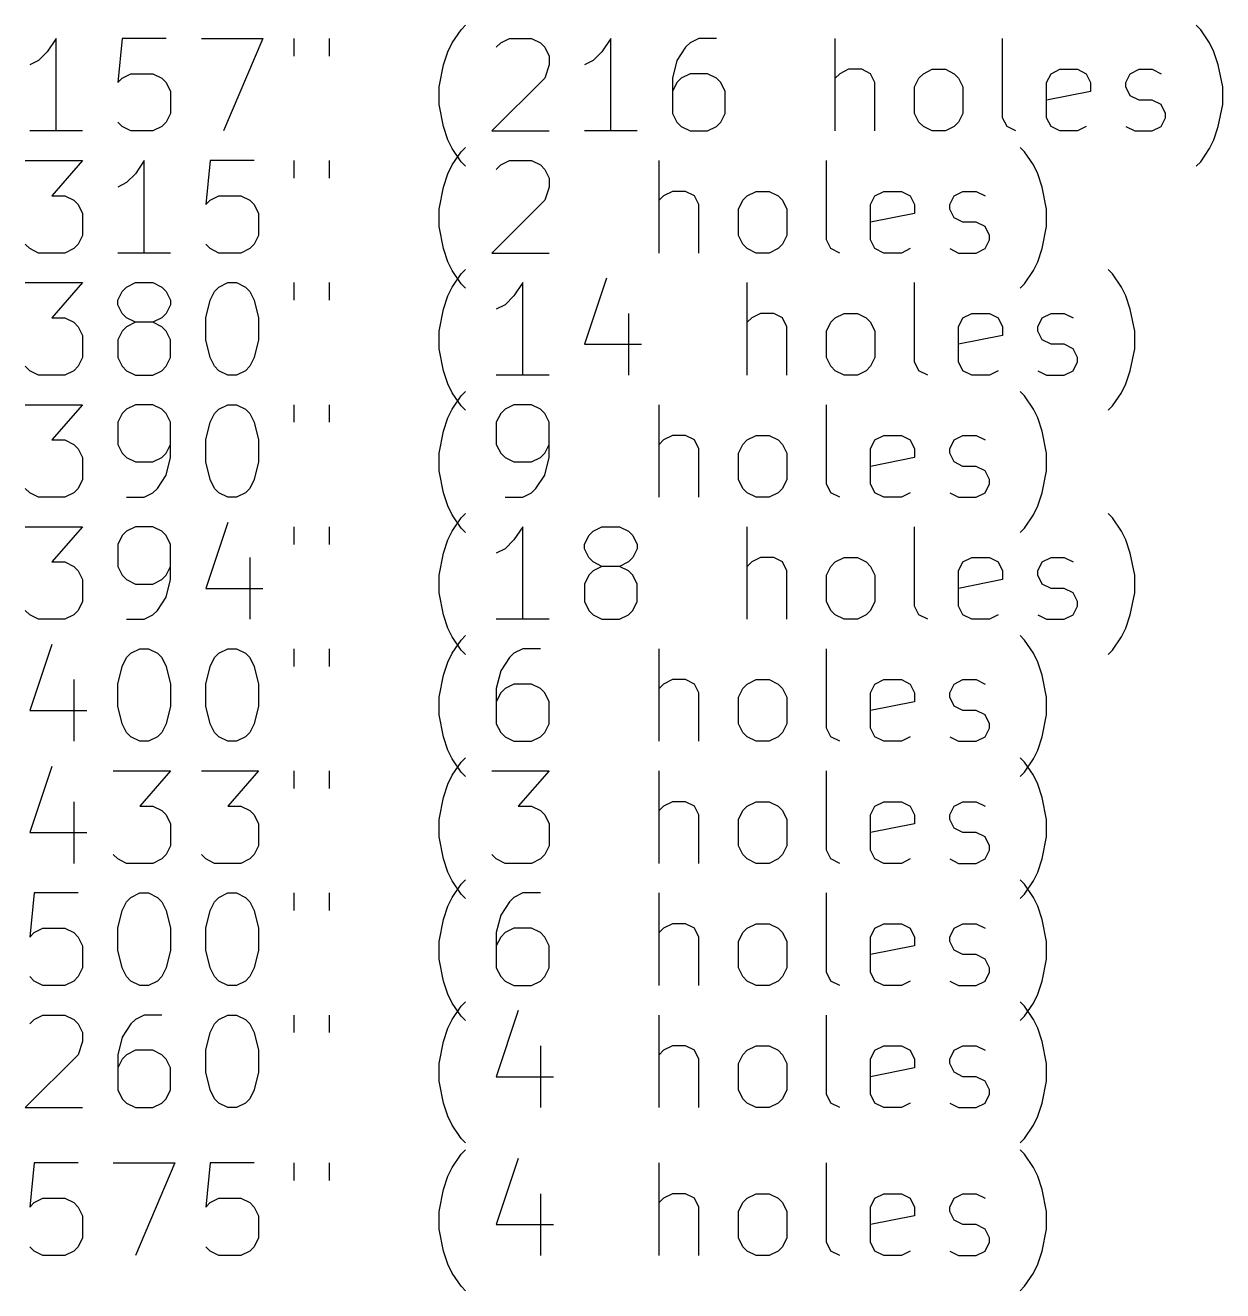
# Model space of a CAD drawing. Extents: x 91 to 223, y -160 to -73.
# Drawn here: x 119.57 to 145.48, y -159.8 to -132.44 of the extents above; entities that cross this region are included whole.
import ezdxf

# ---------------------------------------------------------------- set-up
doc = ezdxf.new("R2010")
doc.units = 0
doc.layers.add('BLACK', color=7, linetype='CONTINUOUS')

msp = doc.modelspace()

# ---------------------------------------------------------------- linework, layer by layer
at = {"layer": 'BLACK', "linetype": 'CONTINUOUS'}
for p, q in [((129.001, -132.53), (129.096, -132.435)), ((145.001, -132.53), (144.906, -132.435)), ((120.239, -132.72), (120.049, -133.006)), ((120.239, -134.72), (120.239, -132.72)), ((121.668, -132.72), (121.573, -133.673)), ((122.62, -132.72), (121.668, -132.72)), ((123.382, -132.72), (124.715, -132.72)), ((124.715, -132.72), (123.858, -134.72)), ((125.382, -132.72), (125.382, -133.101)), ((126.144, -132.72), (126.144, -133.101)), ((128.811, -132.816), (129.001, -132.53)), ((129.858, -132.816), (130.049, -132.72)), ((130.049, -132.72), (130.525, -132.72)), ((130.525, -132.72), (130.715, -132.816)), ((132.239, -132.72), (132.049, -133.006)), ((132.239, -134.72), (132.239, -132.72)), ((134.144, -132.72), (133.954, -132.816)), ((134.525, -132.72), (134.144, -132.72)), ((137.096, -134.72), (137.096, -132.72)), ((140.715, -134.435), (140.715, -132.72)), ((145.192, -132.816), (145.001, -132.53)), ((128.715, -133.006), (128.811, -132.816)), ((129.763, -132.911), (129.858, -132.816)), ((130.715, -132.816), (130.811, -132.911)), ((130.811, -132.911), (130.906, -133.101)), ((133.858, -132.911), (133.668, -133.197)), ((133.954, -132.816), (133.858, -132.911)), ((145.287, -133.006), (145.192, -132.816)), ((119.858, -133.197), (119.668, -133.292)), ((120.049, -133.006), (119.858, -133.197)), ((128.62, -133.292), (128.715, -133.006)), ((130.906, -133.101), (130.906, -133.292)), ((131.858, -133.197), (131.668, -133.292)), ((132.049, -133.006), (131.858, -133.197)), ((133.668, -133.197), (133.573, -133.578)), ((145.382, -133.292), (145.287, -133.006)), ((121.668, -133.578), (121.858, -133.482)), ((121.858, -133.482), (122.335, -133.482)), ((122.335, -133.482), (122.525, -133.578)), ((128.525, -133.768), (128.62, -133.292)), ((130.906, -133.292), (130.811, -133.578)), ((133.954, -133.482), (133.763, -133.578)), ((134.335, -133.482), (133.954, -133.482)), ((134.525, -133.578), (134.335, -133.482)), ((137.192, -133.482), (137.096, -133.578)), ((137.382, -133.387), (137.192, -133.482)), ((137.668, -133.387), (137.382, -133.387)), ((137.858, -133.482), (137.668, -133.387)), ((137.954, -133.673), (137.858, -133.482)), ((138.906, -133.578), (139.001, -133.482)), ((139.001, -133.482), (139.192, -133.387)), ((139.192, -133.387), (139.477, -133.387)), ((139.477, -133.387), (139.668, -133.482)), ((139.668, -133.482), (139.763, -133.578)), ((141.668, -133.673), (141.763, -133.482)), ((141.763, -133.482), (141.954, -133.387)), ((141.954, -133.387), (142.335, -133.387)), ((142.335, -133.387), (142.525, -133.482)), ((142.525, -133.482), (142.62, -133.673)), ((143.382, -133.673), (143.477, -133.482)), ((143.477, -133.482), (143.668, -133.387)), ((143.668, -133.387), (143.954, -133.387)), ((143.954, -133.387), (144.144, -133.482)), ((145.477, -133.768), (145.382, -133.292)), ((121.573, -133.673), (121.668, -133.578)), ((122.525, -133.578), (122.62, -133.673)), ((122.62, -133.673), (122.715, -133.863)), ((128.525, -134.149), (128.525, -133.768)), ((130.811, -133.578), (129.668, -134.72)), ((133.573, -133.578), (133.573, -134.339)), ((133.668, -133.673), (133.573, -133.863)), ((133.763, -133.578), (133.668, -133.673)), ((134.62, -133.673), (134.525, -133.578)), ((134.715, -133.863), (134.62, -133.673)), ((137.954, -134.72), (137.954, -133.673)), ((138.811, -133.768), (138.906, -133.578)), ((138.811, -134.339), (138.811, -133.768)), ((139.763, -133.578), (139.858, -133.768)), ((139.858, -133.768), (139.858, -134.339)), ((141.668, -134.435), (141.668, -133.673)), ((142.62, -133.673), (142.62, -133.863)), ((143.382, -133.768), (143.382, -133.673)), ((143.477, -133.959), (143.382, -133.768)), ((145.477, -134.149), (145.477, -133.768)), ((122.715, -133.863), (122.715, -134.339)), ((134.715, -134.339), (134.715, -133.863)), ((142.62, -133.863), (141.668, -134.054)), ((143.668, -134.054), (143.477, -133.959)), ((143.954, -134.054), (143.668, -134.054)), ((144.144, -134.149), (143.954, -134.054)), ((122.715, -134.339), (122.62, -134.53)), ((128.62, -134.625), (128.525, -134.149)), ((133.573, -134.339), (133.668, -134.53)), ((134.62, -134.53), (134.715, -134.339)), ((138.906, -134.53), (138.811, -134.339)), ((139.858, -134.339), (139.763, -134.53)), ((144.239, -134.339), (144.144, -134.149)), ((144.239, -134.435), (144.239, -134.339)), ((145.382, -134.625), (145.477, -134.149)), ((121.668, -134.625), (121.573, -134.53)), ((121.858, -134.72), (121.668, -134.625)), ((122.525, -134.625), (122.335, -134.72)), ((122.62, -134.53), (122.525, -134.625)), ((128.715, -134.911), (128.62, -134.625)), ((133.668, -134.53), (133.763, -134.625)), ((133.763, -134.625), (133.954, -134.72)), ((134.335, -134.72), (134.525, -134.625)), ((134.525, -134.625), (134.62, -134.53)), ((139.001, -134.625), (138.906, -134.53)), ((139.192, -134.72), (139.001, -134.625)), ((139.668, -134.625), (139.477, -134.72)), ((139.763, -134.53), (139.668, -134.625)), ((140.811, -134.625), (140.715, -134.435)), ((141.001, -134.72), (140.811, -134.625)), ((141.763, -134.625), (141.668, -134.435)), ((141.954, -134.72), (141.763, -134.625)), ((142.525, -134.625), (142.335, -134.72)), ((143.382, -134.625), (143.573, -134.72)), ((143.954, -134.72), (144.144, -134.625)), ((144.144, -134.625), (144.239, -134.435)), ((145.287, -134.911), (145.382, -134.625)), ((120.811, -134.72), (119.668, -134.72)), ((122.335, -134.72), (121.858, -134.72)), ((128.811, -135.101), (128.715, -134.911)), ((129.668, -134.72), (130.906, -134.72)), ((132.811, -134.72), (131.668, -134.72)), ((133.954, -134.72), (134.335, -134.72)), ((139.477, -134.72), (139.192, -134.72)), ((142.335, -134.72), (141.954, -134.72)), ((143.573, -134.72), (143.954, -134.72)), ((145.192, -135.101), (145.287, -134.911)), ((129.001, -135.387), (128.811, -135.101)), ((128.811, -135.456), (129.001, -135.17)), ((129.001, -135.17), (129.096, -135.075)), ((141.192, -135.17), (141.096, -135.075)), ((141.382, -135.456), (141.192, -135.17)), ((145.001, -135.387), (145.192, -135.101)), ((119.573, -135.36), (120.811, -135.36)), ((120.811, -135.36), (120.144, -136.122)), ((122.144, -135.36), (121.954, -135.646)), ((122.144, -137.36), (122.144, -135.36)), ((123.573, -135.36), (123.477, -136.313)), ((124.525, -135.36), (123.573, -135.36)), ((125.382, -135.36), (125.382, -135.741)), ((126.144, -135.36), (126.144, -135.741)), ((128.715, -135.646), (128.811, -135.456)), ((129.096, -135.482), (129.001, -135.387)), ((129.763, -135.551), (129.858, -135.456)), ((129.858, -135.456), (130.049, -135.36)), ((130.049, -135.36), (130.525, -135.36)), ((130.525, -135.36), (130.715, -135.456)), ((130.715, -135.456), (130.811, -135.551)), ((133.287, -137.36), (133.287, -135.36)), ((136.906, -137.075), (136.906, -135.36)), ((141.477, -135.646), (141.382, -135.456)), ((144.906, -135.482), (145.001, -135.387)), ((121.954, -135.646), (121.763, -135.837)), ((128.62, -135.932), (128.715, -135.646)), ((130.811, -135.551), (130.906, -135.741)), ((141.573, -135.932), (141.477, -135.646)), ((121.763, -135.837), (121.573, -135.932)), ((128.525, -136.408), (128.62, -135.932)), ((130.906, -135.932), (130.811, -136.218)), ((130.906, -135.741), (130.906, -135.932)), ((141.668, -136.408), (141.573, -135.932)), ((120.144, -136.122), (120.43, -136.122)), ((120.43, -136.122), (120.62, -136.218)), ((120.62, -136.218), (120.715, -136.313)), ((123.477, -136.313), (123.573, -136.218)), ((123.573, -136.218), (123.763, -136.122)), ((123.763, -136.122), (124.239, -136.122)), ((124.239, -136.122), (124.43, -136.218)), ((124.43, -136.218), (124.525, -136.313)), ((130.811, -136.218), (129.668, -137.36)), ((133.382, -136.122), (133.287, -136.218)), ((133.573, -136.027), (133.382, -136.122)), ((133.858, -136.027), (133.573, -136.027)), ((134.049, -136.122), (133.858, -136.027)), ((134.144, -136.313), (134.049, -136.122)), ((135.001, -136.408), (135.096, -136.218)), ((135.096, -136.218), (135.192, -136.122)), ((135.192, -136.122), (135.382, -136.027)), ((135.382, -136.027), (135.668, -136.027)), ((135.668, -136.027), (135.858, -136.122)), ((135.858, -136.122), (135.954, -136.218)), ((135.954, -136.218), (136.049, -136.408)), ((137.858, -136.313), (137.954, -136.122)), ((137.954, -136.122), (138.144, -136.027)), ((138.144, -136.027), (138.525, -136.027)), ((138.525, -136.027), (138.715, -136.122)), ((138.715, -136.122), (138.811, -136.313)), ((139.573, -136.313), (139.668, -136.122)), ((139.668, -136.122), (139.858, -136.027)), ((139.858, -136.027), (140.144, -136.027)), ((140.144, -136.027), (140.335, -136.122)), ((120.715, -136.313), (120.811, -136.503)), ((120.811, -136.503), (120.811, -136.979)), ((124.525, -136.313), (124.62, -136.503)), ((124.62, -136.503), (124.62, -136.979)), ((128.525, -136.789), (128.525, -136.408)), ((134.144, -137.36), (134.144, -136.313)), ((135.001, -136.979), (135.001, -136.408)), ((136.049, -136.408), (136.049, -136.979)), ((137.858, -137.075), (137.858, -136.313)), ((138.811, -136.503), (137.858, -136.694)), ((138.811, -136.313), (138.811, -136.503)), ((139.573, -136.408), (139.573, -136.313)), ((139.668, -136.599), (139.573, -136.408)), ((141.668, -136.789), (141.668, -136.408)), ((128.62, -137.265), (128.525, -136.789)), ((139.858, -136.694), (139.668, -136.599)), ((140.144, -136.694), (139.858, -136.694)), ((140.335, -136.789), (140.144, -136.694)), ((140.43, -136.979), (140.335, -136.789)), ((141.573, -137.265), (141.668, -136.789)), ((120.811, -136.979), (120.715, -137.17)), ((124.62, -136.979), (124.525, -137.17)), ((135.096, -137.17), (135.001, -136.979)), ((136.049, -136.979), (135.954, -137.17)), ((137.001, -137.265), (136.906, -137.075)), ((137.954, -137.265), (137.858, -137.075)), ((140.335, -137.265), (140.43, -137.075)), ((140.43, -137.075), (140.43, -136.979)), ((119.668, -137.265), (119.573, -137.17)), ((119.858, -137.36), (119.668, -137.265)), ((120.43, -137.36), (119.858, -137.36)), ((120.62, -137.265), (120.43, -137.36)), ((120.715, -137.17), (120.62, -137.265)), ((122.715, -137.36), (121.573, -137.36)), ((123.573, -137.265), (123.477, -137.17)), ((123.763, -137.36), (123.573, -137.265)), ((124.239, -137.36), (123.763, -137.36)), ((124.43, -137.265), (124.239, -137.36)), ((124.525, -137.17), (124.43, -137.265)), ((128.715, -137.551), (128.62, -137.265)), ((129.668, -137.36), (130.906, -137.36)), ((135.192, -137.265), (135.096, -137.17)), ((135.382, -137.36), (135.192, -137.265)), ((135.668, -137.36), (135.382, -137.36)), ((135.858, -137.265), (135.668, -137.36)), ((135.954, -137.17), (135.858, -137.265)), ((137.192, -137.36), (137.001, -137.265)), ((138.144, -137.36), (137.954, -137.265)), ((138.525, -137.36), (138.144, -137.36)), ((138.715, -137.265), (138.525, -137.36)), ((139.573, -137.265), (139.763, -137.36)), ((139.763, -137.36), (140.144, -137.36)), ((140.144, -137.36), (140.335, -137.265)), ((141.477, -137.551), (141.573, -137.265)), ((128.811, -137.741), (128.715, -137.551)), ((141.382, -137.741), (141.477, -137.551)), ((129.001, -138.027), (128.811, -137.741)), ((128.811, -138.096), (129.001, -137.81)), ((129.001, -137.81), (129.096, -137.715)), ((132.144, -137.905), (131.668, -139.334)), ((141.192, -138.027), (141.382, -137.741)), ((143.096, -137.81), (143.001, -137.715)), ((143.287, -138.096), (143.096, -137.81)), ((119.573, -138), (120.811, -138)), ((120.811, -138), (120.144, -138.762)), ((121.573, -138.381), (121.668, -138.191)), ((121.668, -138.191), (121.763, -138.096)), ((121.763, -138.096), (121.954, -138)), ((121.954, -138), (122.335, -138)), ((122.335, -138), (122.525, -138.096)), ((122.525, -138.096), (122.62, -138.191)), ((122.62, -138.191), (122.715, -138.381)), ((123.573, -138.381), (123.668, -138.191)), ((123.668, -138.191), (123.763, -138.096)), ((123.763, -138.096), (123.954, -138)), ((123.954, -138), (124.144, -138)), ((124.144, -138), (124.335, -138.096)), ((124.335, -138.096), (124.43, -138.191)), ((124.43, -138.191), (124.525, -138.381)), ((125.382, -138), (125.382, -138.381)), ((126.144, -138), (126.144, -138.381)), ((128.715, -138.286), (128.811, -138.096)), ((129.096, -138.122), (129.001, -138.027)), ((130.335, -138), (130.144, -138.286)), ((130.335, -140), (130.335, -138)), ((135.192, -140), (135.192, -138)), ((138.811, -139.715), (138.811, -138)), ((141.096, -138.122), (141.192, -138.027)), ((143.382, -138.286), (143.287, -138.096)), ((121.573, -138.477), (121.573, -138.381)), ((121.668, -138.667), (121.573, -138.477)), ((122.715, -138.477), (122.62, -138.667)), ((122.715, -138.381), (122.715, -138.477)), ((123.477, -138.762), (123.573, -138.381)), ((124.525, -138.381), (124.62, -138.762)), ((128.62, -138.572), (128.715, -138.286)), ((129.954, -138.477), (129.763, -138.572)), ((130.144, -138.286), (129.954, -138.477)), ((143.477, -138.572), (143.382, -138.286)), ((121.763, -138.762), (121.668, -138.667)), ((122.62, -138.667), (122.525, -138.762)), ((128.525, -139.048), (128.62, -138.572)), ((132.62, -138.667), (132.62, -140)), ((135.477, -138.667), (135.287, -138.762)), ((135.763, -138.667), (135.477, -138.667)), ((135.954, -138.762), (135.763, -138.667)), ((137.096, -138.762), (137.287, -138.667)), ((137.287, -138.667), (137.573, -138.667)), ((137.573, -138.667), (137.763, -138.762)), ((139.858, -138.762), (140.049, -138.667)), ((140.049, -138.667), (140.43, -138.667)), ((140.43, -138.667), (140.62, -138.762)), ((141.573, -138.762), (141.763, -138.667)), ((141.763, -138.667), (142.049, -138.667)), ((142.049, -138.667), (142.239, -138.762)), ((143.573, -139.048), (143.477, -138.572)), ((120.144, -138.762), (120.43, -138.762)), ((120.43, -138.762), (120.62, -138.858)), ((120.62, -138.858), (120.715, -138.953)), ((120.715, -138.953), (120.811, -139.143)), ((121.763, -138.953), (121.668, -139.048)), ((121.954, -138.858), (121.763, -138.762)), ((121.954, -138.858), (121.763, -138.953)), ((122.335, -138.858), (121.954, -138.858)), ((122.525, -138.762), (122.335, -138.858)), ((122.525, -138.953), (122.335, -138.858)), ((122.62, -139.048), (122.525, -138.953)), ((123.477, -139.239), (123.477, -138.762)), ((124.62, -138.762), (124.62, -139.239)), ((135.287, -138.762), (135.192, -138.858)), ((136.049, -138.953), (135.954, -138.762)), ((136.049, -140), (136.049, -138.953)), ((136.906, -139.048), (137.001, -138.858)), ((137.001, -138.858), (137.096, -138.762)), ((137.763, -138.762), (137.858, -138.858)), ((137.858, -138.858), (137.954, -139.048)), ((139.763, -138.953), (139.858, -138.762)), ((139.763, -139.715), (139.763, -138.953)), ((140.62, -138.762), (140.715, -138.953)), ((140.715, -138.953), (140.715, -139.143)), ((141.477, -138.953), (141.573, -138.762)), ((141.477, -139.048), (141.477, -138.953)), ((120.811, -139.143), (120.811, -139.619)), ((121.668, -139.048), (121.573, -139.239)), ((121.573, -139.239), (121.573, -139.619)), ((122.715, -139.239), (122.62, -139.048)), ((122.715, -139.619), (122.715, -139.239)), ((123.573, -139.619), (123.477, -139.239)), ((124.62, -139.239), (124.525, -139.619)), ((128.525, -139.429), (128.525, -139.048)), ((136.906, -139.619), (136.906, -139.048)), ((137.954, -139.048), (137.954, -139.619)), ((140.715, -139.143), (139.763, -139.334)), ((141.573, -139.239), (141.477, -139.048)), ((141.763, -139.334), (141.573, -139.239)), ((143.573, -139.429), (143.573, -139.048)), ((128.62, -139.905), (128.525, -139.429)), ((131.668, -139.334), (132.906, -139.334)), ((142.049, -139.334), (141.763, -139.334)), ((142.239, -139.429), (142.049, -139.334)), ((142.335, -139.619), (142.239, -139.429)), ((143.477, -139.905), (143.573, -139.429)), ((119.668, -139.905), (119.573, -139.81)), ((120.715, -139.81), (120.62, -139.905)), ((120.811, -139.619), (120.715, -139.81)), ((121.573, -139.619), (121.668, -139.81)), ((121.668, -139.81), (121.763, -139.905)), ((122.525, -139.905), (122.62, -139.81)), ((122.62, -139.81), (122.715, -139.619)), ((123.668, -139.81), (123.573, -139.619)), ((123.763, -139.905), (123.668, -139.81)), ((124.43, -139.81), (124.335, -139.905)), ((124.525, -139.619), (124.43, -139.81)), ((137.001, -139.81), (136.906, -139.619)), ((137.096, -139.905), (137.001, -139.81)), ((137.858, -139.81), (137.763, -139.905)), ((137.954, -139.619), (137.858, -139.81)), ((138.906, -139.905), (138.811, -139.715)), ((139.858, -139.905), (139.763, -139.715)), ((142.239, -139.905), (142.335, -139.715)), ((142.335, -139.715), (142.335, -139.619)), ((119.858, -140), (119.668, -139.905)), ((120.43, -140), (119.858, -140)), ((120.62, -139.905), (120.43, -140)), ((121.763, -139.905), (121.954, -140)), ((121.954, -140), (122.335, -140)), ((122.335, -140), (122.525, -139.905)), ((123.954, -140), (123.763, -139.905)), ((124.144, -140), (123.954, -140)), ((124.335, -139.905), (124.144, -140)), ((128.715, -140.191), (128.62, -139.905)), ((130.906, -140), (129.763, -140)), ((137.287, -140), (137.096, -139.905)), ((137.573, -140), (137.287, -140)), ((137.763, -139.905), (137.573, -140)), ((139.096, -140), (138.906, -139.905)), ((140.049, -140), (139.858, -139.905)), ((140.43, -140), (140.049, -140)), ((140.62, -139.905), (140.43, -140)), ((141.477, -139.905), (141.668, -140)), ((141.668, -140), (142.049, -140)), ((142.049, -140), (142.239, -139.905)), ((143.382, -140.191), (143.477, -139.905)), ((128.811, -140.381), (128.715, -140.191)), ((129.001, -140.667), (128.811, -140.381)), ((129.001, -140.45), (129.096, -140.355)), ((141.192, -140.45), (141.096, -140.355)), ((143.096, -140.667), (143.287, -140.381)), ((143.287, -140.381), (143.382, -140.191)), ((119.573, -140.64), (120.811, -140.64)), ((120.811, -140.64), (120.144, -141.402)), ((121.954, -140.64), (121.763, -140.736)), ((122.335, -140.64), (121.954, -140.64)), ((122.525, -140.736), (122.335, -140.64)), ((123.763, -140.736), (123.954, -140.64)), ((123.954, -140.64), (124.144, -140.64)), ((124.144, -140.64), (124.335, -140.736)), ((125.382, -140.64), (125.382, -141.021)), ((126.144, -140.64), (126.144, -141.021)), ((128.811, -140.736), (129.001, -140.45)), ((130.144, -140.64), (129.954, -140.736)), ((130.525, -140.64), (130.144, -140.64)), ((130.715, -140.736), (130.525, -140.64)), ((133.287, -142.64), (133.287, -140.64)), ((136.906, -142.355), (136.906, -140.64)), ((141.382, -140.736), (141.192, -140.45)), ((121.668, -140.831), (121.573, -141.021)), ((121.763, -140.736), (121.668, -140.831)), ((122.62, -140.831), (122.525, -140.736)), ((122.715, -141.021), (122.62, -140.831)), ((123.573, -141.021), (123.668, -140.831)), ((123.668, -140.831), (123.763, -140.736)), ((124.335, -140.736), (124.43, -140.831)), ((124.43, -140.831), (124.525, -141.021)), ((128.62, -141.212), (128.715, -140.926)), ((128.715, -140.926), (128.811, -140.736)), ((129.096, -140.762), (129.001, -140.667)), ((129.858, -140.831), (129.763, -141.021)), ((129.954, -140.736), (129.858, -140.831)), ((130.811, -140.831), (130.715, -140.736)), ((130.906, -141.021), (130.811, -140.831)), ((141.477, -140.926), (141.382, -140.736)), ((141.573, -141.212), (141.477, -140.926)), ((143.001, -140.762), (143.096, -140.667)), ((121.573, -141.021), (121.573, -141.498)), ((122.715, -141.783), (122.715, -141.021)), ((123.477, -141.402), (123.573, -141.021)), ((124.525, -141.021), (124.62, -141.402)), ((128.525, -141.688), (128.62, -141.212)), ((129.763, -141.021), (129.763, -141.498)), ((130.906, -141.783), (130.906, -141.021)), ((141.668, -141.688), (141.573, -141.212)), ((120.144, -141.402), (120.43, -141.402)), ((120.43, -141.402), (120.62, -141.498)), ((123.477, -141.879), (123.477, -141.402)), ((124.62, -141.402), (124.62, -141.879)), ((133.382, -141.402), (133.287, -141.498)), ((133.573, -141.307), (133.382, -141.402)), ((133.858, -141.307), (133.573, -141.307)), ((134.049, -141.402), (133.858, -141.307)), ((134.144, -141.593), (134.049, -141.402)), ((135.096, -141.498), (135.192, -141.402)), ((135.192, -141.402), (135.382, -141.307)), ((135.382, -141.307), (135.668, -141.307)), ((135.668, -141.307), (135.858, -141.402)), ((135.858, -141.402), (135.954, -141.498)), ((137.858, -141.593), (137.954, -141.402)), ((137.954, -141.402), (138.144, -141.307)), ((138.144, -141.307), (138.525, -141.307)), ((138.525, -141.307), (138.715, -141.402)), ((138.715, -141.402), (138.811, -141.593)), ((139.573, -141.593), (139.668, -141.402)), ((139.668, -141.402), (139.858, -141.307)), ((139.858, -141.307), (140.144, -141.307)), ((140.144, -141.307), (140.335, -141.402)), ((120.62, -141.498), (120.715, -141.593)), ((120.715, -141.593), (120.811, -141.783)), ((121.573, -141.498), (121.668, -141.688)), ((121.668, -141.688), (121.763, -141.783)), ((122.525, -141.783), (122.62, -141.688)), ((122.62, -141.688), (122.715, -141.498)), ((128.525, -142.069), (128.525, -141.688)), ((129.763, -141.498), (129.858, -141.688)), ((129.858, -141.688), (129.954, -141.783)), ((130.715, -141.783), (130.811, -141.688)), ((130.811, -141.688), (130.906, -141.498)), ((134.144, -142.64), (134.144, -141.593)), ((135.001, -141.688), (135.096, -141.498)), ((135.001, -142.259), (135.001, -141.688)), ((135.954, -141.498), (136.049, -141.688)), ((136.049, -141.688), (136.049, -142.259)), ((137.858, -142.355), (137.858, -141.593)), ((138.811, -141.593), (138.811, -141.783)), ((139.573, -141.688), (139.573, -141.593)), ((139.668, -141.879), (139.573, -141.688)), ((141.668, -142.069), (141.668, -141.688)), ((120.811, -141.783), (120.811, -142.259)), ((121.763, -141.783), (121.954, -141.879)), ((121.954, -141.879), (122.335, -141.879)), ((122.335, -141.879), (122.525, -141.783)), ((122.62, -142.164), (122.715, -141.783)), ((123.573, -142.259), (123.477, -141.879)), ((124.62, -141.879), (124.525, -142.259)), ((129.954, -141.783), (130.144, -141.879)), ((130.144, -141.879), (130.525, -141.879)), ((130.525, -141.879), (130.715, -141.783)), ((130.811, -142.164), (130.906, -141.783)), ((138.811, -141.783), (137.858, -141.974)), ((139.858, -141.974), (139.668, -141.879)), ((140.144, -141.974), (139.858, -141.974)), ((140.335, -142.069), (140.144, -141.974)), ((120.811, -142.259), (120.715, -142.45)), ((122.43, -142.45), (122.62, -142.164)), ((123.668, -142.45), (123.573, -142.259)), ((124.525, -142.259), (124.43, -142.45)), ((128.62, -142.545), (128.525, -142.069)), ((130.62, -142.45), (130.811, -142.164)), ((135.096, -142.45), (135.001, -142.259)), ((136.049, -142.259), (135.954, -142.45)), ((140.43, -142.259), (140.335, -142.069)), ((140.43, -142.355), (140.43, -142.259)), ((141.573, -142.545), (141.668, -142.069)), ((119.668, -142.545), (119.573, -142.45)), ((119.858, -142.64), (119.668, -142.545)), ((120.62, -142.545), (120.43, -142.64)), ((120.715, -142.45), (120.62, -142.545)), ((122.144, -142.64), (122.335, -142.545)), ((122.335, -142.545), (122.43, -142.45)), ((123.763, -142.545), (123.668, -142.45)), ((123.954, -142.64), (123.763, -142.545)), ((124.335, -142.545), (124.144, -142.64)), ((124.43, -142.45), (124.335, -142.545)), ((128.715, -142.831), (128.62, -142.545)), ((130.335, -142.64), (130.525, -142.545)), ((130.525, -142.545), (130.62, -142.45)), ((135.192, -142.545), (135.096, -142.45)), ((135.382, -142.64), (135.192, -142.545)), ((135.858, -142.545), (135.668, -142.64)), ((135.954, -142.45), (135.858, -142.545)), ((137.001, -142.545), (136.906, -142.355)), ((137.192, -142.64), (137.001, -142.545)), ((137.954, -142.545), (137.858, -142.355)), ((138.144, -142.64), (137.954, -142.545)), ((138.715, -142.545), (138.525, -142.64)), ((139.573, -142.545), (139.763, -142.64)), ((140.144, -142.64), (140.335, -142.545)), ((140.335, -142.545), (140.43, -142.355)), ((141.477, -142.831), (141.573, -142.545)), ((120.43, -142.64), (119.858, -142.64)), ((121.763, -142.64), (122.144, -142.64)), ((124.144, -142.64), (123.954, -142.64)), ((128.811, -143.021), (128.715, -142.831)), ((129.954, -142.64), (130.335, -142.64)), ((135.668, -142.64), (135.382, -142.64)), ((138.525, -142.64), (138.144, -142.64)), ((139.763, -142.64), (140.144, -142.64)), ((141.382, -143.021), (141.477, -142.831)), ((129.001, -143.307), (128.811, -143.021)), ((128.811, -143.376), (129.001, -143.09)), ((129.001, -143.09), (129.096, -142.995)), ((141.192, -143.307), (141.382, -143.021)), ((143.096, -143.09), (143.001, -142.995)), ((143.287, -143.376), (143.096, -143.09)), ((119.573, -143.28), (120.811, -143.28)), ((120.811, -143.28), (120.144, -144.042)), ((121.763, -143.376), (121.668, -143.471)), ((121.954, -143.28), (121.763, -143.376)), ((122.335, -143.28), (121.954, -143.28)), ((122.525, -143.376), (122.335, -143.28)), ((122.62, -143.471), (122.525, -143.376)), ((123.954, -143.185), (123.477, -144.614)), ((125.382, -143.28), (125.382, -143.661)), ((126.144, -143.28), (126.144, -143.661)), ((128.715, -143.566), (128.811, -143.376)), ((129.096, -143.402), (129.001, -143.307)), ((130.335, -143.28), (130.144, -143.566)), ((130.335, -145.28), (130.335, -143.28)), ((131.763, -143.471), (131.858, -143.376)), ((131.858, -143.376), (132.049, -143.28)), ((132.049, -143.28), (132.43, -143.28)), ((132.43, -143.28), (132.62, -143.376)), ((132.62, -143.376), (132.715, -143.471)), ((135.192, -145.28), (135.192, -143.28)), ((138.811, -144.995), (138.811, -143.28)), ((141.096, -143.402), (141.192, -143.307)), ((143.382, -143.566), (143.287, -143.376)), ((121.668, -143.471), (121.573, -143.661)), ((121.573, -143.661), (121.573, -144.138)), ((122.715, -143.661), (122.62, -143.471)), ((122.715, -144.423), (122.715, -143.661)), ((128.62, -143.852), (128.715, -143.566)), ((130.144, -143.566), (129.954, -143.757)), ((131.668, -143.661), (131.763, -143.471)), ((131.668, -143.757), (131.668, -143.661)), ((132.715, -143.471), (132.811, -143.661)), ((132.811, -143.661), (132.811, -143.757)), ((143.477, -143.852), (143.382, -143.566)), ((124.43, -143.947), (124.43, -145.28)), ((128.525, -144.328), (128.62, -143.852)), ((129.954, -143.757), (129.763, -143.852)), ((131.763, -143.947), (131.668, -143.757)), ((131.858, -144.042), (131.763, -143.947)), ((132.715, -143.947), (132.62, -144.042)), ((132.811, -143.757), (132.715, -143.947)), ((135.477, -143.947), (135.287, -144.042)), ((135.763, -143.947), (135.477, -143.947)), ((135.954, -144.042), (135.763, -143.947)), ((137.096, -144.042), (137.287, -143.947)), ((137.287, -143.947), (137.573, -143.947)), ((137.573, -143.947), (137.763, -144.042)), ((139.858, -144.042), (140.049, -143.947)), ((140.049, -143.947), (140.43, -143.947)), ((140.43, -143.947), (140.62, -144.042)), ((141.573, -144.042), (141.763, -143.947)), ((141.763, -143.947), (142.049, -143.947)), ((142.049, -143.947), (142.239, -144.042)), ((143.573, -144.328), (143.477, -143.852)), ((120.144, -144.042), (120.43, -144.042)), ((120.43, -144.042), (120.62, -144.138)), ((120.62, -144.138), (120.715, -144.233)), ((121.573, -144.138), (121.668, -144.328)), ((122.62, -144.328), (122.715, -144.138)), ((132.049, -144.138), (131.858, -144.042)), ((132.049, -144.138), (131.858, -144.233)), ((132.43, -144.138), (132.049, -144.138)), ((132.62, -144.042), (132.43, -144.138)), ((132.62, -144.233), (132.43, -144.138)), ((135.287, -144.042), (135.192, -144.138)), ((136.049, -144.233), (135.954, -144.042)), ((136.906, -144.328), (137.001, -144.138)), ((137.001, -144.138), (137.096, -144.042)), ((137.763, -144.042), (137.858, -144.138)), ((137.858, -144.138), (137.954, -144.328)), ((139.763, -144.233), (139.858, -144.042)), ((140.62, -144.042), (140.715, -144.233)), ((141.477, -144.233), (141.573, -144.042)), ((120.715, -144.233), (120.811, -144.423)), ((120.811, -144.423), (120.811, -144.899)), ((121.668, -144.328), (121.763, -144.423)), ((121.763, -144.423), (121.954, -144.519)), ((122.335, -144.519), (122.525, -144.423)), ((122.525, -144.423), (122.62, -144.328)), ((122.62, -144.804), (122.715, -144.423)), ((128.525, -144.709), (128.525, -144.328)), ((131.763, -144.328), (131.668, -144.519)), ((131.858, -144.233), (131.763, -144.328)), ((132.715, -144.328), (132.62, -144.233)), ((132.811, -144.519), (132.715, -144.328)), ((136.049, -145.28), (136.049, -144.233)), ((136.906, -144.899), (136.906, -144.328)), ((137.954, -144.328), (137.954, -144.899)), ((139.763, -144.995), (139.763, -144.233)), ((140.715, -144.423), (139.763, -144.614)), ((140.715, -144.233), (140.715, -144.423)), ((141.477, -144.328), (141.477, -144.233)), ((141.573, -144.519), (141.477, -144.328)), ((143.573, -144.709), (143.573, -144.328)), ((121.954, -144.519), (122.335, -144.519)), ((123.477, -144.614), (124.715, -144.614)), ((128.62, -145.185), (128.525, -144.709)), ((131.668, -144.519), (131.668, -144.899)), ((132.811, -144.899), (132.811, -144.519)), ((141.763, -144.614), (141.573, -144.519)), ((142.049, -144.614), (141.763, -144.614)), ((142.239, -144.709), (142.049, -144.614)), ((142.335, -144.899), (142.239, -144.709)), ((143.477, -145.185), (143.573, -144.709)), ((120.811, -144.899), (120.715, -145.09)), ((122.43, -145.09), (122.62, -144.804)), ((131.668, -144.899), (131.763, -145.09)), ((132.715, -145.09), (132.811, -144.899)), ((137.001, -145.09), (136.906, -144.899)), ((137.954, -144.899), (137.858, -145.09)), ((138.906, -145.185), (138.811, -144.995)), ((139.858, -145.185), (139.763, -144.995)), ((142.239, -145.185), (142.335, -144.995)), ((142.335, -144.995), (142.335, -144.899)), ((119.668, -145.185), (119.573, -145.09)), ((119.858, -145.28), (119.668, -145.185)), ((120.43, -145.28), (119.858, -145.28)), ((120.62, -145.185), (120.43, -145.28)), ((120.715, -145.09), (120.62, -145.185)), ((121.763, -145.28), (122.144, -145.28)), ((122.144, -145.28), (122.335, -145.185)), ((122.335, -145.185), (122.43, -145.09)), ((128.715, -145.471), (128.62, -145.185)), ((130.906, -145.28), (129.763, -145.28)), ((131.763, -145.09), (131.858, -145.185)), ((131.858, -145.185), (132.049, -145.28)), ((132.049, -145.28), (132.43, -145.28)), ((132.43, -145.28), (132.62, -145.185)), ((132.62, -145.185), (132.715, -145.09)), ((137.096, -145.185), (137.001, -145.09)), ((137.287, -145.28), (137.096, -145.185)), ((137.573, -145.28), (137.287, -145.28)), ((137.763, -145.185), (137.573, -145.28)), ((137.858, -145.09), (137.763, -145.185)), ((139.096, -145.28), (138.906, -145.185)), ((140.049, -145.28), (139.858, -145.185)), ((140.43, -145.28), (140.049, -145.28)), ((140.62, -145.185), (140.43, -145.28)), ((141.477, -145.185), (141.668, -145.28)), ((141.668, -145.28), (142.049, -145.28)), ((142.049, -145.28), (142.239, -145.185)), ((143.382, -145.471), (143.477, -145.185)), ((128.811, -145.661), (128.715, -145.471)), ((143.287, -145.661), (143.382, -145.471)), ((120.144, -145.825), (119.668, -147.254)), ((129.001, -145.947), (128.811, -145.661)), ((128.811, -146.016), (129.001, -145.73)), ((129.001, -145.73), (129.096, -145.635)), ((141.192, -145.73), (141.096, -145.635)), ((141.382, -146.016), (141.192, -145.73)), ((143.096, -145.947), (143.287, -145.661)), ((121.668, -146.301), (121.763, -146.111)), ((121.763, -146.111), (121.858, -146.016)), ((121.858, -146.016), (122.049, -145.92)), ((122.049, -145.92), (122.239, -145.92)), ((122.239, -145.92), (122.43, -146.016)), ((122.43, -146.016), (122.525, -146.111)), ((122.525, -146.111), (122.62, -146.301)), ((123.573, -146.301), (123.668, -146.111)), ((123.668, -146.111), (123.763, -146.016)), ((123.763, -146.016), (123.954, -145.92)), ((123.954, -145.92), (124.144, -145.92)), ((124.144, -145.92), (124.335, -146.016)), ((124.335, -146.016), (124.43, -146.111)), ((124.43, -146.111), (124.525, -146.301)), ((125.382, -145.92), (125.382, -146.301)), ((126.144, -145.92), (126.144, -146.301)), ((128.715, -146.206), (128.811, -146.016)), ((129.096, -146.042), (129.001, -145.947)), ((130.049, -146.111), (129.858, -146.397)), ((130.144, -146.016), (130.049, -146.111)), ((130.335, -145.92), (130.144, -146.016)), ((130.715, -145.92), (130.335, -145.92)), ((133.287, -147.92), (133.287, -145.92)), ((136.906, -147.635), (136.906, -145.92)), ((141.477, -146.206), (141.382, -146.016)), ((143.001, -146.042), (143.096, -145.947)), ((121.573, -146.682), (121.668, -146.301)), ((122.62, -146.301), (122.715, -146.682)), ((123.477, -146.682), (123.573, -146.301)), ((124.525, -146.301), (124.62, -146.682)), ((128.62, -146.492), (128.715, -146.206)), ((129.858, -146.397), (129.763, -146.778)), ((141.573, -146.492), (141.477, -146.206)), ((120.62, -146.587), (120.62, -147.92)), ((121.573, -147.159), (121.573, -146.682)), ((122.715, -146.682), (122.715, -147.159)), ((123.477, -147.159), (123.477, -146.682)), ((124.62, -146.682), (124.62, -147.159)), ((128.525, -146.968), (128.62, -146.492)), ((130.144, -146.682), (129.954, -146.778)), ((130.525, -146.682), (130.144, -146.682)), ((130.715, -146.778), (130.525, -146.682)), ((133.382, -146.682), (133.287, -146.778)), ((133.573, -146.587), (133.382, -146.682)), ((133.858, -146.587), (133.573, -146.587)), ((134.049, -146.682), (133.858, -146.587)), ((134.144, -146.873), (134.049, -146.682)), ((135.096, -146.778), (135.192, -146.682)), ((135.192, -146.682), (135.382, -146.587)), ((135.382, -146.587), (135.668, -146.587)), ((135.668, -146.587), (135.858, -146.682)), ((135.858, -146.682), (135.954, -146.778)), ((137.858, -146.873), (137.954, -146.682)), ((137.954, -146.682), (138.144, -146.587)), ((138.144, -146.587), (138.525, -146.587)), ((138.525, -146.587), (138.715, -146.682)), ((138.715, -146.682), (138.811, -146.873)), ((139.573, -146.873), (139.668, -146.682)), ((139.668, -146.682), (139.858, -146.587)), ((139.858, -146.587), (140.144, -146.587)), ((140.144, -146.587), (140.335, -146.682)), ((141.668, -146.968), (141.573, -146.492)), ((129.763, -146.778), (129.763, -147.539)), ((129.858, -146.873), (129.763, -147.063)), ((129.954, -146.778), (129.858, -146.873)), ((130.811, -146.873), (130.715, -146.778)), ((130.906, -147.063), (130.811, -146.873)), ((134.144, -147.92), (134.144, -146.873)), ((135.001, -146.968), (135.096, -146.778)), ((135.954, -146.778), (136.049, -146.968)), ((137.858, -147.635), (137.858, -146.873)), ((138.811, -146.873), (138.811, -147.063)), ((139.573, -146.968), (139.573, -146.873)), ((121.668, -147.539), (121.573, -147.159)), ((122.715, -147.159), (122.62, -147.539)), ((123.573, -147.539), (123.477, -147.159)), ((124.62, -147.159), (124.525, -147.539)), ((128.525, -147.349), (128.525, -146.968)), ((130.906, -147.539), (130.906, -147.063)), ((135.001, -147.539), (135.001, -146.968)), ((136.049, -146.968), (136.049, -147.539)), ((138.811, -147.063), (137.858, -147.254)), ((139.668, -147.159), (139.573, -146.968)), ((139.858, -147.254), (139.668, -147.159)), ((141.668, -147.349), (141.668, -146.968)), ((119.668, -147.254), (120.906, -147.254)), ((128.62, -147.825), (128.525, -147.349)), ((140.144, -147.254), (139.858, -147.254)), ((140.335, -147.349), (140.144, -147.254)), ((140.43, -147.539), (140.335, -147.349)), ((141.573, -147.825), (141.668, -147.349)), ((121.763, -147.73), (121.668, -147.539)), ((121.858, -147.825), (121.763, -147.73)), ((122.525, -147.73), (122.43, -147.825)), ((122.62, -147.539), (122.525, -147.73)), ((123.668, -147.73), (123.573, -147.539)), ((123.763, -147.825), (123.668, -147.73)), ((124.43, -147.73), (124.335, -147.825)), ((124.525, -147.539), (124.43, -147.73)), ((129.763, -147.539), (129.858, -147.73)), ((129.858, -147.73), (129.954, -147.825)), ((130.715, -147.825), (130.811, -147.73)), ((130.811, -147.73), (130.906, -147.539)), ((135.096, -147.73), (135.001, -147.539)), ((135.192, -147.825), (135.096, -147.73)), ((135.954, -147.73), (135.858, -147.825)), ((136.049, -147.539), (135.954, -147.73)), ((137.001, -147.825), (136.906, -147.635)), ((137.954, -147.825), (137.858, -147.635)), ((140.335, -147.825), (140.43, -147.635)), ((140.43, -147.635), (140.43, -147.539)), ((122.049, -147.92), (121.858, -147.825)), ((122.239, -147.92), (122.049, -147.92)), ((122.43, -147.825), (122.239, -147.92)), ((123.954, -147.92), (123.763, -147.825)), ((124.144, -147.92), (123.954, -147.92)), ((124.335, -147.825), (124.144, -147.92)), ((128.715, -148.111), (128.62, -147.825)), ((129.954, -147.825), (130.144, -147.92)), ((130.144, -147.92), (130.525, -147.92)), ((130.525, -147.92), (130.715, -147.825)), ((135.382, -147.92), (135.192, -147.825)), ((135.668, -147.92), (135.382, -147.92)), ((135.858, -147.825), (135.668, -147.92)), ((137.192, -147.92), (137.001, -147.825)), ((138.144, -147.92), (137.954, -147.825)), ((138.525, -147.92), (138.144, -147.92)), ((138.715, -147.825), (138.525, -147.92)), ((139.573, -147.825), (139.763, -147.92)), ((139.763, -147.92), (140.144, -147.92)), ((140.144, -147.92), (140.335, -147.825)), ((141.477, -148.111), (141.573, -147.825)), ((128.811, -148.301), (128.715, -148.111)), ((129.001, -148.587), (128.811, -148.301)), ((129.001, -148.37), (129.096, -148.275)), ((141.192, -148.37), (141.096, -148.275)), ((141.192, -148.587), (141.382, -148.301)), ((141.382, -148.301), (141.477, -148.111)), ((120.144, -148.465), (119.668, -149.894)), ((121.477, -148.56), (122.715, -148.56)), ((122.715, -148.56), (122.049, -149.322)), ((123.382, -148.56), (124.62, -148.56)), ((124.62, -148.56), (123.954, -149.322)), ((125.382, -148.56), (125.382, -148.941)), ((126.144, -148.56), (126.144, -148.941)), ((128.811, -148.656), (129.001, -148.37)), ((129.096, -148.682), (129.001, -148.587)), ((129.668, -148.56), (130.906, -148.56)), ((130.906, -148.56), (130.239, -149.322)), ((133.287, -150.56), (133.287, -148.56)), ((136.906, -150.275), (136.906, -148.56)), ((141.096, -148.682), (141.192, -148.587)), ((141.382, -148.656), (141.192, -148.37)), ((128.62, -149.132), (128.715, -148.846)), ((128.715, -148.846), (128.811, -148.656)), ((141.477, -148.846), (141.382, -148.656)), ((141.573, -149.132), (141.477, -148.846)), ((128.525, -149.608), (128.62, -149.132)), ((141.668, -149.608), (141.573, -149.132)), ((120.62, -149.227), (120.62, -150.56)), ((122.049, -149.322), (122.335, -149.322)), ((122.335, -149.322), (122.525, -149.418)), ((122.525, -149.418), (122.62, -149.513)), ((123.954, -149.322), (124.239, -149.322)), ((124.239, -149.322), (124.43, -149.418)), ((124.43, -149.418), (124.525, -149.513)), ((130.239, -149.322), (130.525, -149.322)), ((130.525, -149.322), (130.715, -149.418)), ((130.715, -149.418), (130.811, -149.513)), ((133.382, -149.322), (133.287, -149.418)), ((133.573, -149.227), (133.382, -149.322)), ((133.858, -149.227), (133.573, -149.227)), ((134.049, -149.322), (133.858, -149.227)), ((134.144, -149.513), (134.049, -149.322)), ((135.001, -149.608), (135.096, -149.418)), ((135.096, -149.418), (135.192, -149.322)), ((135.192, -149.322), (135.382, -149.227)), ((135.382, -149.227), (135.668, -149.227)), ((135.668, -149.227), (135.858, -149.322)), ((135.858, -149.322), (135.954, -149.418)), ((135.954, -149.418), (136.049, -149.608)), ((137.858, -149.513), (137.954, -149.322)), ((137.954, -149.322), (138.144, -149.227)), ((138.144, -149.227), (138.525, -149.227)), ((138.525, -149.227), (138.715, -149.322)), ((138.715, -149.322), (138.811, -149.513)), ((139.573, -149.513), (139.668, -149.322)), ((139.668, -149.322), (139.858, -149.227)), ((139.858, -149.227), (140.144, -149.227)), ((140.144, -149.227), (140.335, -149.322)), ((122.62, -149.513), (122.715, -149.703)), ((124.525, -149.513), (124.62, -149.703)), ((128.525, -149.989), (128.525, -149.608)), ((130.811, -149.513), (130.906, -149.703)), ((134.144, -150.56), (134.144, -149.513)), ((135.001, -150.179), (135.001, -149.608)), ((136.049, -149.608), (136.049, -150.179)), ((137.858, -150.275), (137.858, -149.513)), ((138.811, -149.513), (138.811, -149.703)), ((139.573, -149.608), (139.573, -149.513)), ((139.668, -149.799), (139.573, -149.608)), ((141.668, -149.989), (141.668, -149.608)), ((119.668, -149.894), (120.906, -149.894)), ((122.715, -149.703), (122.715, -150.179)), ((124.62, -149.703), (124.62, -150.179)), ((130.906, -149.703), (130.906, -150.179)), ((138.811, -149.703), (137.858, -149.894)), ((139.858, -149.894), (139.668, -149.799)), ((140.144, -149.894), (139.858, -149.894)), ((140.335, -149.989), (140.144, -149.894)), ((122.715, -150.179), (122.62, -150.37)), ((124.62, -150.179), (124.525, -150.37)), ((128.62, -150.465), (128.525, -149.989)), ((130.906, -150.179), (130.811, -150.37)), ((135.096, -150.37), (135.001, -150.179)), ((136.049, -150.179), (135.954, -150.37)), ((140.43, -150.179), (140.335, -149.989)), ((140.43, -150.275), (140.43, -150.179)), ((141.573, -150.465), (141.668, -149.989)), ((121.573, -150.465), (121.477, -150.37)), ((121.763, -150.56), (121.573, -150.465)), ((122.525, -150.465), (122.335, -150.56)), ((122.62, -150.37), (122.525, -150.465)), ((123.477, -150.465), (123.382, -150.37)), ((123.668, -150.56), (123.477, -150.465)), ((124.43, -150.465), (124.239, -150.56)), ((124.525, -150.37), (124.43, -150.465)), ((128.715, -150.751), (128.62, -150.465)), ((129.763, -150.465), (129.668, -150.37)), ((129.954, -150.56), (129.763, -150.465)), ((130.715, -150.465), (130.525, -150.56)), ((130.811, -150.37), (130.715, -150.465)), ((135.192, -150.465), (135.096, -150.37)), ((135.382, -150.56), (135.192, -150.465)), ((135.858, -150.465), (135.668, -150.56)), ((135.954, -150.37), (135.858, -150.465)), ((137.001, -150.465), (136.906, -150.275)), ((137.192, -150.56), (137.001, -150.465)), ((137.954, -150.465), (137.858, -150.275)), ((138.144, -150.56), (137.954, -150.465)), ((138.715, -150.465), (138.525, -150.56)), ((139.573, -150.465), (139.763, -150.56)), ((140.144, -150.56), (140.335, -150.465)), ((140.335, -150.465), (140.43, -150.275)), ((141.477, -150.751), (141.573, -150.465)), ((122.335, -150.56), (121.763, -150.56)), ((124.239, -150.56), (123.668, -150.56)), ((128.811, -150.941), (128.715, -150.751)), ((130.525, -150.56), (129.954, -150.56)), ((135.668, -150.56), (135.382, -150.56)), ((138.525, -150.56), (138.144, -150.56)), ((139.763, -150.56), (140.144, -150.56)), ((141.382, -150.941), (141.477, -150.751)), ((129.001, -151.227), (128.811, -150.941)), ((128.811, -151.296), (129.001, -151.01)), ((129.001, -151.01), (129.096, -150.915)), ((141.192, -151.01), (141.096, -150.915)), ((141.192, -151.227), (141.382, -150.941)), ((141.382, -151.296), (141.192, -151.01)), ((119.763, -151.2), (119.668, -152.153)), ((120.715, -151.2), (119.763, -151.2)), ((121.763, -151.391), (121.858, -151.296)), ((121.858, -151.296), (122.049, -151.2)), ((122.049, -151.2), (122.239, -151.2)), ((122.239, -151.2), (122.43, -151.296)), ((122.43, -151.296), (122.525, -151.391)), ((123.668, -151.391), (123.763, -151.296)), ((123.763, -151.296), (123.954, -151.2)), ((123.954, -151.2), (124.144, -151.2)), ((124.144, -151.2), (124.335, -151.296)), ((124.335, -151.296), (124.43, -151.391)), ((125.382, -151.2), (125.382, -151.581)), ((126.144, -151.2), (126.144, -151.581)), ((128.715, -151.486), (128.811, -151.296)), ((129.096, -151.322), (129.001, -151.227)), ((130.144, -151.296), (130.049, -151.391)), ((130.335, -151.2), (130.144, -151.296)), ((130.715, -151.2), (130.335, -151.2)), ((133.287, -153.2), (133.287, -151.2)), ((136.906, -152.915), (136.906, -151.2)), ((141.096, -151.322), (141.192, -151.227)), ((141.477, -151.486), (141.382, -151.296)), ((121.573, -151.962), (121.668, -151.581)), ((121.668, -151.581), (121.763, -151.391)), ((122.525, -151.391), (122.62, -151.581)), ((122.62, -151.581), (122.715, -151.962)), ((123.477, -151.962), (123.573, -151.581)), ((123.573, -151.581), (123.668, -151.391)), ((124.43, -151.391), (124.525, -151.581)), ((124.525, -151.581), (124.62, -151.962)), ((128.62, -151.772), (128.715, -151.486)), ((130.049, -151.391), (129.858, -151.677)), ((141.573, -151.772), (141.477, -151.486)), ((128.525, -152.248), (128.62, -151.772)), ((129.858, -151.677), (129.763, -152.058)), ((133.573, -151.867), (133.382, -151.962)), ((133.858, -151.867), (133.573, -151.867)), ((134.049, -151.962), (133.858, -151.867)), ((135.192, -151.962), (135.382, -151.867)), ((135.382, -151.867), (135.668, -151.867)), ((135.668, -151.867), (135.858, -151.962)), ((137.954, -151.962), (138.144, -151.867)), ((138.144, -151.867), (138.525, -151.867)), ((138.525, -151.867), (138.715, -151.962)), ((139.668, -151.962), (139.858, -151.867)), ((139.858, -151.867), (140.144, -151.867)), ((140.144, -151.867), (140.335, -151.962)), ((141.668, -152.248), (141.573, -151.772)), ((119.668, -152.153), (119.763, -152.058)), ((119.763, -152.058), (119.954, -151.962)), ((119.954, -151.962), (120.43, -151.962)), ((120.43, -151.962), (120.62, -152.058)), ((120.62, -152.058), (120.715, -152.153)), ((120.715, -152.153), (120.811, -152.343)), ((121.573, -152.439), (121.573, -151.962)), ((122.715, -151.962), (122.715, -152.439)), ((123.477, -152.439), (123.477, -151.962)), ((124.62, -151.962), (124.62, -152.439)), ((129.763, -152.058), (129.763, -152.819)), ((129.858, -152.153), (129.763, -152.343)), ((129.954, -152.058), (129.858, -152.153)), ((130.144, -151.962), (129.954, -152.058)), ((130.525, -151.962), (130.144, -151.962)), ((130.715, -152.058), (130.525, -151.962)), ((130.811, -152.153), (130.715, -152.058)), ((130.906, -152.343), (130.811, -152.153)), ((133.382, -151.962), (133.287, -152.058)), ((134.144, -152.153), (134.049, -151.962)), ((134.144, -153.2), (134.144, -152.153)), ((135.001, -152.248), (135.096, -152.058)), ((135.096, -152.058), (135.192, -151.962)), ((135.858, -151.962), (135.954, -152.058)), ((135.954, -152.058), (136.049, -152.248)), ((137.858, -152.153), (137.954, -151.962)), ((137.858, -152.915), (137.858, -152.153)), ((138.715, -151.962), (138.811, -152.153)), ((138.811, -152.153), (138.811, -152.343)), ((139.573, -152.153), (139.668, -151.962)), ((139.573, -152.248), (139.573, -152.153)), ((120.811, -152.343), (120.811, -152.819)), ((128.525, -152.629), (128.525, -152.248)), ((130.906, -152.819), (130.906, -152.343)), ((135.001, -152.819), (135.001, -152.248)), ((136.049, -152.248), (136.049, -152.819)), ((138.811, -152.343), (137.858, -152.534)), ((139.668, -152.439), (139.573, -152.248)), ((141.668, -152.629), (141.668, -152.248)), ((121.668, -152.819), (121.573, -152.439)), ((122.715, -152.439), (122.62, -152.819)), ((123.573, -152.819), (123.477, -152.439)), ((124.62, -152.439), (124.525, -152.819)), ((128.62, -153.105), (128.525, -152.629)), ((139.858, -152.534), (139.668, -152.439)), ((140.144, -152.534), (139.858, -152.534)), ((140.335, -152.629), (140.144, -152.534)), ((140.43, -152.819), (140.335, -152.629)), ((141.573, -153.105), (141.668, -152.629)), ((120.811, -152.819), (120.715, -153.01)), ((121.763, -153.01), (121.668, -152.819)), ((122.62, -152.819), (122.525, -153.01)), ((123.668, -153.01), (123.573, -152.819)), ((124.525, -152.819), (124.43, -153.01)), ((129.763, -152.819), (129.858, -153.01)), ((130.811, -153.01), (130.906, -152.819)), ((135.096, -153.01), (135.001, -152.819)), ((136.049, -152.819), (135.954, -153.01)), ((137.001, -153.105), (136.906, -152.915)), ((137.954, -153.105), (137.858, -152.915)), ((140.335, -153.105), (140.43, -152.915)), ((140.43, -152.915), (140.43, -152.819)), ((119.763, -153.105), (119.668, -153.01)), ((119.954, -153.2), (119.763, -153.105)), ((120.43, -153.2), (119.954, -153.2)), ((120.62, -153.105), (120.43, -153.2)), ((120.715, -153.01), (120.62, -153.105)), ((121.858, -153.105), (121.763, -153.01)), ((122.049, -153.2), (121.858, -153.105)), ((122.239, -153.2), (122.049, -153.2)), ((122.43, -153.105), (122.239, -153.2)), ((122.525, -153.01), (122.43, -153.105)), ((123.763, -153.105), (123.668, -153.01)), ((123.954, -153.2), (123.763, -153.105)), ((124.144, -153.2), (123.954, -153.2)), ((124.335, -153.105), (124.144, -153.2)), ((124.43, -153.01), (124.335, -153.105)), ((128.715, -153.391), (128.62, -153.105)), ((129.858, -153.01), (129.954, -153.105)), ((129.954, -153.105), (130.144, -153.2)), ((130.144, -153.2), (130.525, -153.2)), ((130.525, -153.2), (130.715, -153.105)), ((130.715, -153.105), (130.811, -153.01)), ((135.192, -153.105), (135.096, -153.01)), ((135.382, -153.2), (135.192, -153.105)), ((135.668, -153.2), (135.382, -153.2)), ((135.858, -153.105), (135.668, -153.2)), ((135.954, -153.01), (135.858, -153.105)), ((137.192, -153.2), (137.001, -153.105)), ((138.144, -153.2), (137.954, -153.105)), ((138.525, -153.2), (138.144, -153.2)), ((138.715, -153.105), (138.525, -153.2)), ((139.573, -153.105), (139.763, -153.2)), ((139.763, -153.2), (140.144, -153.2)), ((140.144, -153.2), (140.335, -153.105)), ((141.477, -153.391), (141.573, -153.105)), ((128.811, -153.581), (128.715, -153.391)), ((141.382, -153.581), (141.477, -153.391)), ((129.001, -153.867), (128.811, -153.581)), ((128.811, -153.936), (129.001, -153.65)), ((129.001, -153.65), (129.096, -153.555)), ((130.239, -153.745), (129.763, -155.174)), ((141.192, -153.65), (141.096, -153.555)), ((141.192, -153.867), (141.382, -153.581)), ((141.382, -153.936), (141.192, -153.65)), ((119.668, -154.031), (119.763, -153.936)), ((119.763, -153.936), (119.954, -153.84)), ((119.954, -153.84), (120.43, -153.84)), ((120.43, -153.84), (120.62, -153.936)), ((120.62, -153.936), (120.715, -154.031)), ((120.715, -154.031), (120.811, -154.221)), ((121.858, -154.031), (121.668, -154.317)), ((121.954, -153.936), (121.858, -154.031)), ((122.144, -153.84), (121.954, -153.936)), ((122.525, -153.84), (122.144, -153.84)), ((123.573, -154.221), (123.668, -154.031)), ((123.668, -154.031), (123.763, -153.936)), ((123.763, -153.936), (123.954, -153.84)), ((123.954, -153.84), (124.144, -153.84)), ((124.144, -153.84), (124.335, -153.936)), ((124.335, -153.936), (124.43, -154.031)), ((124.43, -154.031), (124.525, -154.221)), ((125.382, -153.84), (125.382, -154.221)), ((126.144, -153.84), (126.144, -154.221)), ((128.715, -154.126), (128.811, -153.936)), ((129.096, -153.962), (129.001, -153.867)), ((133.287, -155.84), (133.287, -153.84)), ((136.906, -155.555), (136.906, -153.84)), ((141.096, -153.962), (141.192, -153.867)), ((141.477, -154.126), (141.382, -153.936)), ((120.811, -154.221), (120.811, -154.412)), ((121.668, -154.317), (121.573, -154.698)), ((123.477, -154.602), (123.573, -154.221)), ((124.525, -154.221), (124.62, -154.602)), ((128.62, -154.412), (128.715, -154.126)), ((141.573, -154.412), (141.477, -154.126)), ((120.811, -154.412), (120.715, -154.698)), ((121.954, -154.602), (121.763, -154.698)), ((122.335, -154.602), (121.954, -154.602)), ((122.525, -154.698), (122.335, -154.602)), ((123.477, -155.079), (123.477, -154.602)), ((124.62, -154.602), (124.62, -155.079)), ((128.525, -154.888), (128.62, -154.412)), ((130.715, -154.507), (130.715, -155.84)), ((133.382, -154.602), (133.287, -154.698)), ((133.573, -154.507), (133.382, -154.602)), ((133.858, -154.507), (133.573, -154.507)), ((134.049, -154.602), (133.858, -154.507)), ((134.144, -154.793), (134.049, -154.602)), ((135.096, -154.698), (135.192, -154.602)), ((135.192, -154.602), (135.382, -154.507)), ((135.382, -154.507), (135.668, -154.507)), ((135.668, -154.507), (135.858, -154.602)), ((135.858, -154.602), (135.954, -154.698)), ((137.858, -154.793), (137.954, -154.602)), ((137.954, -154.602), (138.144, -154.507)), ((138.144, -154.507), (138.525, -154.507)), ((138.525, -154.507), (138.715, -154.602)), ((138.715, -154.602), (138.811, -154.793)), ((139.573, -154.793), (139.668, -154.602)), ((139.668, -154.602), (139.858, -154.507)), ((139.858, -154.507), (140.144, -154.507)), ((140.144, -154.507), (140.335, -154.602)), ((141.668, -154.888), (141.573, -154.412)), ((120.715, -154.698), (119.573, -155.84)), ((121.573, -154.698), (121.573, -155.459)), ((121.668, -154.793), (121.573, -154.983)), ((121.763, -154.698), (121.668, -154.793)), ((122.62, -154.793), (122.525, -154.698)), ((122.715, -154.983), (122.62, -154.793)), ((128.525, -155.269), (128.525, -154.888)), ((134.144, -155.84), (134.144, -154.793)), ((135.001, -154.888), (135.096, -154.698)), ((135.001, -155.459), (135.001, -154.888)), ((135.954, -154.698), (136.049, -154.888)), ((136.049, -154.888), (136.049, -155.459)), ((137.858, -155.555), (137.858, -154.793)), ((138.811, -154.793), (138.811, -154.983)), ((139.573, -154.888), (139.573, -154.793)), ((139.668, -155.079), (139.573, -154.888)), ((141.668, -155.269), (141.668, -154.888)), ((122.715, -155.459), (122.715, -154.983)), ((123.573, -155.459), (123.477, -155.079)), ((124.62, -155.079), (124.525, -155.459)), ((138.811, -154.983), (137.858, -155.174)), ((139.858, -155.174), (139.668, -155.079)), ((128.62, -155.745), (128.525, -155.269)), ((129.763, -155.174), (131.001, -155.174)), ((140.144, -155.174), (139.858, -155.174)), ((140.335, -155.269), (140.144, -155.174)), ((140.43, -155.459), (140.335, -155.269)), ((141.573, -155.745), (141.668, -155.269)), ((121.573, -155.459), (121.668, -155.65)), ((121.668, -155.65), (121.763, -155.745)), ((122.525, -155.745), (122.62, -155.65)), ((122.62, -155.65), (122.715, -155.459)), ((123.668, -155.65), (123.573, -155.459)), ((123.763, -155.745), (123.668, -155.65)), ((124.43, -155.65), (124.335, -155.745)), ((124.525, -155.459), (124.43, -155.65)), ((135.096, -155.65), (135.001, -155.459)), ((135.192, -155.745), (135.096, -155.65)), ((135.954, -155.65), (135.858, -155.745)), ((136.049, -155.459), (135.954, -155.65)), ((137.001, -155.745), (136.906, -155.555)), ((137.954, -155.745), (137.858, -155.555)), ((140.335, -155.745), (140.43, -155.555)), ((140.43, -155.555), (140.43, -155.459)), ((119.573, -155.84), (120.811, -155.84)), ((121.763, -155.745), (121.954, -155.84)), ((121.954, -155.84), (122.335, -155.84)), ((122.335, -155.84), (122.525, -155.745)), ((123.954, -155.84), (123.763, -155.745)), ((124.144, -155.84), (123.954, -155.84)), ((124.335, -155.745), (124.144, -155.84)), ((128.715, -156.031), (128.62, -155.745)), ((135.382, -155.84), (135.192, -155.745)), ((135.668, -155.84), (135.382, -155.84)), ((135.858, -155.745), (135.668, -155.84)), ((137.192, -155.84), (137.001, -155.745)), ((138.144, -155.84), (137.954, -155.745)), ((138.525, -155.84), (138.144, -155.84)), ((138.715, -155.745), (138.525, -155.84)), ((139.573, -155.745), (139.763, -155.84)), ((139.763, -155.84), (140.144, -155.84)), ((140.144, -155.84), (140.335, -155.745)), ((141.477, -156.031), (141.573, -155.745)), ((128.811, -156.221), (128.715, -156.031)), ((129.001, -156.507), (128.811, -156.221)), ((141.192, -156.507), (141.382, -156.221)), ((141.382, -156.221), (141.477, -156.031)), ((129.096, -156.602), (129.001, -156.507)), ((141.096, -156.602), (141.192, -156.507)), ((129.001, -156.85), (129.096, -156.755)), ((141.192, -156.85), (141.096, -156.755)), ((119.763, -157.04), (119.668, -157.993)), ((120.715, -157.04), (119.763, -157.04)), ((121.477, -157.04), (122.811, -157.04)), ((122.811, -157.04), (121.954, -159.04)), ((123.573, -157.04), (123.477, -157.993)), ((124.525, -157.04), (123.573, -157.04)), ((125.382, -157.04), (125.382, -157.421)), ((126.144, -157.04), (126.144, -157.421)), ((128.811, -157.136), (129.001, -156.85)), ((130.239, -156.945), (129.763, -158.374)), ((133.287, -159.04), (133.287, -157.04)), ((136.906, -158.755), (136.906, -157.04)), ((141.382, -157.136), (141.192, -156.85)), ((128.62, -157.612), (128.715, -157.326)), ((128.715, -157.326), (128.811, -157.136)), ((141.477, -157.326), (141.382, -157.136)), ((141.573, -157.612), (141.477, -157.326)), ((128.525, -158.088), (128.62, -157.612)), ((141.668, -158.088), (141.573, -157.612)), ((119.668, -157.993), (119.763, -157.898)), ((119.763, -157.898), (119.954, -157.802)), ((119.954, -157.802), (120.43, -157.802)), ((120.43, -157.802), (120.62, -157.898)), ((120.62, -157.898), (120.715, -157.993)), ((123.477, -157.993), (123.573, -157.898)), ((123.573, -157.898), (123.763, -157.802)), ((123.763, -157.802), (124.239, -157.802)), ((124.239, -157.802), (124.43, -157.898)), ((124.43, -157.898), (124.525, -157.993)), ((130.715, -157.707), (130.715, -159.04)), ((133.382, -157.802), (133.287, -157.898)), ((133.573, -157.707), (133.382, -157.802)), ((133.858, -157.707), (133.573, -157.707)), ((134.049, -157.802), (133.858, -157.707)), ((134.144, -157.993), (134.049, -157.802)), ((135.001, -158.088), (135.096, -157.898)), ((135.096, -157.898), (135.192, -157.802)), ((135.192, -157.802), (135.382, -157.707)), ((135.382, -157.707), (135.668, -157.707)), ((135.668, -157.707), (135.858, -157.802)), ((135.858, -157.802), (135.954, -157.898)), ((135.954, -157.898), (136.049, -158.088)), ((137.858, -157.993), (137.954, -157.802)), ((137.954, -157.802), (138.144, -157.707)), ((138.144, -157.707), (138.525, -157.707)), ((138.525, -157.707), (138.715, -157.802)), ((138.715, -157.802), (138.811, -157.993)), ((139.573, -157.993), (139.668, -157.802)), ((139.668, -157.802), (139.858, -157.707)), ((139.858, -157.707), (140.144, -157.707)), ((140.144, -157.707), (140.335, -157.802)), ((120.715, -157.993), (120.811, -158.183)), ((124.525, -157.993), (124.62, -158.183)), ((128.525, -158.469), (128.525, -158.088)), ((134.144, -159.04), (134.144, -157.993)), ((135.001, -158.659), (135.001, -158.088)), ((136.049, -158.088), (136.049, -158.659)), ((137.858, -158.755), (137.858, -157.993)), ((138.811, -157.993), (138.811, -158.183)), ((139.573, -158.088), (139.573, -157.993)), ((139.668, -158.279), (139.573, -158.088)), ((141.668, -158.469), (141.668, -158.088)), ((120.811, -158.183), (120.811, -158.659)), ((124.62, -158.183), (124.62, -158.659)), ((129.763, -158.374), (131.001, -158.374)), ((138.811, -158.183), (137.858, -158.374)), ((139.858, -158.374), (139.668, -158.279)), ((140.144, -158.374), (139.858, -158.374)), ((140.335, -158.469), (140.144, -158.374)), ((120.811, -158.659), (120.715, -158.85)), ((124.62, -158.659), (124.525, -158.85)), ((128.62, -158.945), (128.525, -158.469)), ((135.096, -158.85), (135.001, -158.659)), ((136.049, -158.659), (135.954, -158.85)), ((140.43, -158.659), (140.335, -158.469)), ((140.43, -158.755), (140.43, -158.659)), ((141.573, -158.945), (141.668, -158.469)), ((119.763, -158.945), (119.668, -158.85)), ((119.954, -159.04), (119.763, -158.945)), ((120.62, -158.945), (120.43, -159.04)), ((120.715, -158.85), (120.62, -158.945)), ((123.573, -158.945), (123.477, -158.85)), ((123.763, -159.04), (123.573, -158.945)), ((124.43, -158.945), (124.239, -159.04)), ((124.525, -158.85), (124.43, -158.945)), ((128.715, -159.231), (128.62, -158.945)), ((135.192, -158.945), (135.096, -158.85)), ((135.382, -159.04), (135.192, -158.945)), ((135.858, -158.945), (135.668, -159.04)), ((135.954, -158.85), (135.858, -158.945)), ((137.001, -158.945), (136.906, -158.755)), ((137.192, -159.04), (137.001, -158.945)), ((137.954, -158.945), (137.858, -158.755)), ((138.144, -159.04), (137.954, -158.945)), ((138.715, -158.945), (138.525, -159.04)), ((139.573, -158.945), (139.763, -159.04)), ((140.144, -159.04), (140.335, -158.945)), ((140.335, -158.945), (140.43, -158.755)), ((141.477, -159.231), (141.573, -158.945)), ((120.43, -159.04), (119.954, -159.04)), ((124.239, -159.04), (123.763, -159.04)), ((128.811, -159.421), (128.715, -159.231)), ((135.668, -159.04), (135.382, -159.04)), ((138.525, -159.04), (138.144, -159.04)), ((139.763, -159.04), (140.144, -159.04)), ((141.382, -159.421), (141.477, -159.231)), ((129.001, -159.707), (128.811, -159.421)), ((141.192, -159.707), (141.382, -159.421)), ((129.096, -159.802), (129.001, -159.707)), ((141.096, -159.802), (141.192, -159.707))]:
    msp.add_line(p, q, dxfattribs=at)

doc.saveas('drawing.dxf')
